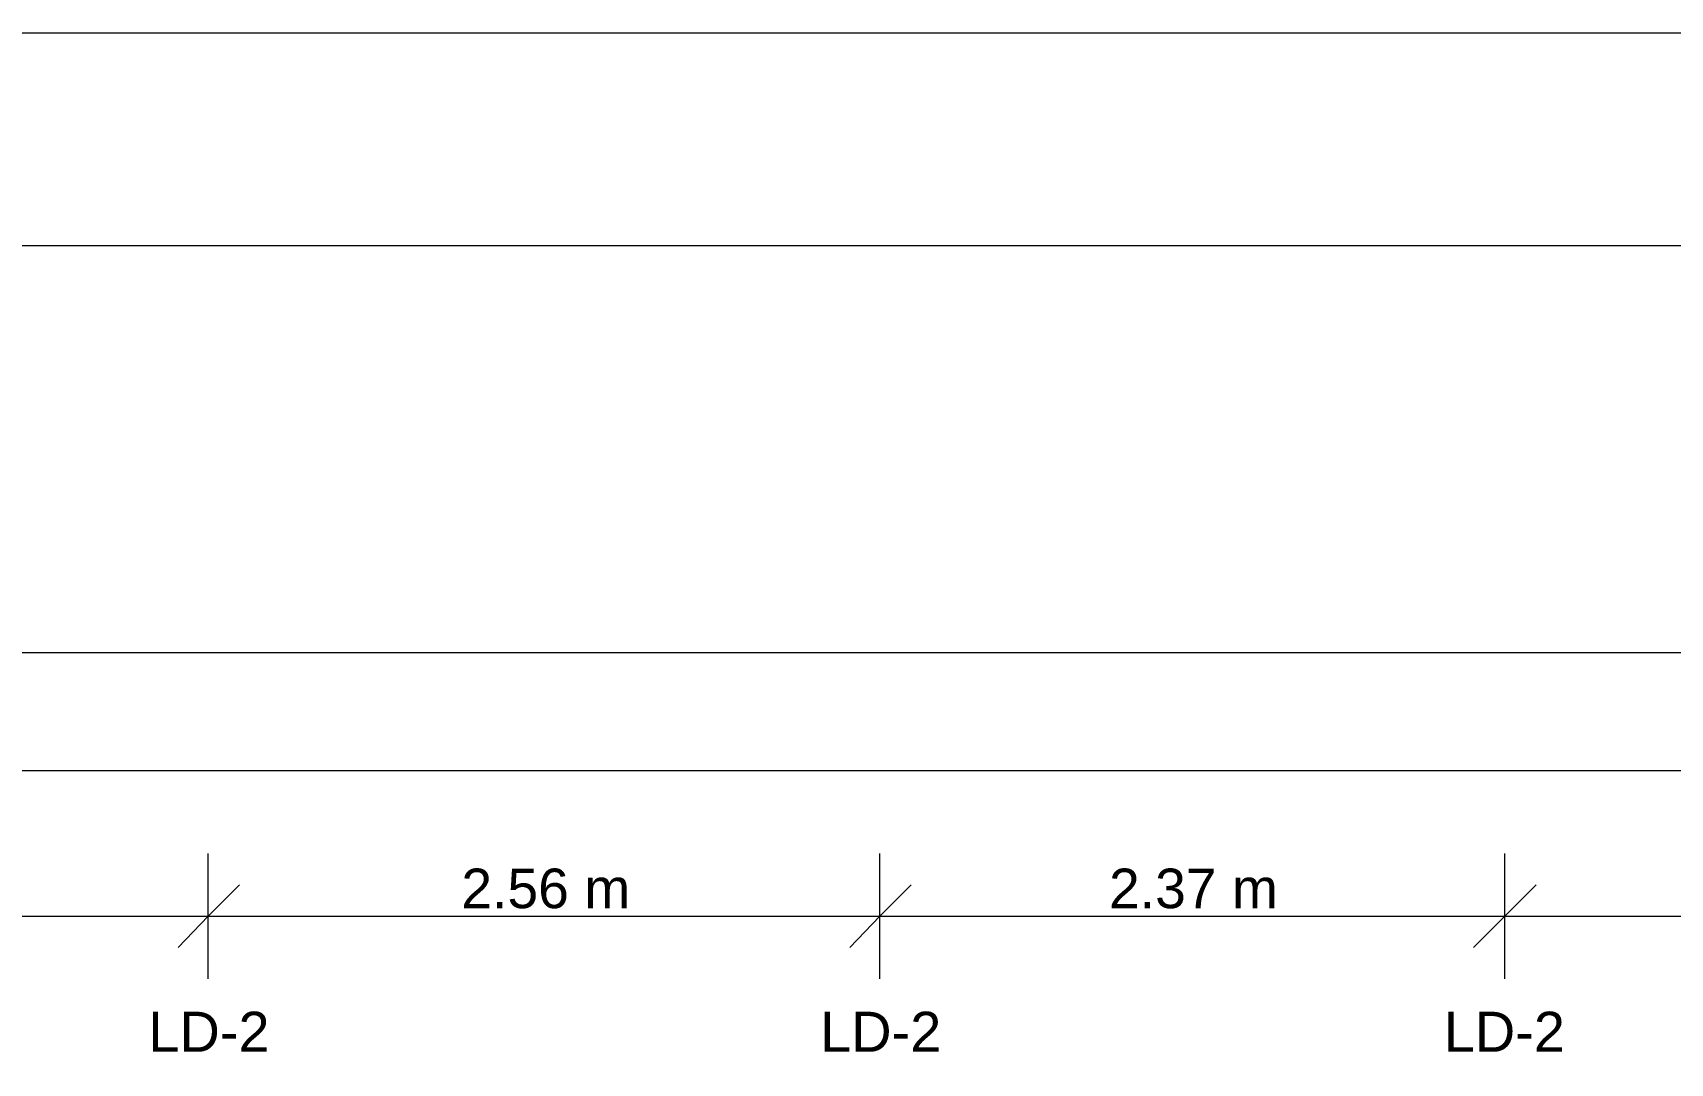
# Model space of a CAD drawing. Header units: metres. Extents: x 39 to 278, y -7 to 151.
# Drawn here: x 76.39 to 82.62, y 49.33 to 53.26 of the extents above; entities that cross this region are included whole.
import ezdxf

# ---------------------------------------------------------------- set-up
doc = ezdxf.new("R2010")
doc.units = ezdxf.units.M
doc.layers.add('HVAC - Ductos', color=5, linetype='Continuous', lineweight=50)
doc.layers.add('PDF_Text', color=7, linetype='Continuous')
doc.layers.add('pie de plano', color=7, linetype='Continuous')
doc.styles.add('PDF Helvetica', font='')
doc.styles.get('PDF Helvetica').set_extended_font_data('Helvetica')

msp = doc.modelspace()

# ---------------------------------------------------------------- linework, layer by layer
at = {"layer": 'HVAC - Ductos', "color": 252, "lineweight": 0, "true_color": 0x939598}
for points in [[(46.0312, 50.8973), (104.7077, 50.8973)], [(46.0312, 50.4481), (55.4684, 50.4481), (64.6672, 50.4481), (73.8707, 50.4481), (95.2704, 50.4481), (104.7077, 50.4481)], [(77.0561, 49.6552), (77.0561, 49.8935), (77.0561, 50.1318)], [(79.6136, 49.6552), (79.6136, 49.8935), (79.6136, 50.1318)], [(81.9924, 49.6552), (81.9924, 49.8935), (81.9924, 50.1318)], [(77.1753, 50.0127), (77.0561, 49.8935), (76.9415, 49.7743)], [(79.7328, 50.0127), (79.6136, 49.8935), (79.499, 49.7743)], [(82.1116, 50.0127), (81.9924, 49.8935), (81.8732, 49.7743)], [(46.0312, 49.8935), (47.2229, 49.8935), (49.6291, 49.8935), (52.0079, 49.8935), (54.1759, 49.8935), (55.4684, 49.8935), (56.7838, 49.8935), (58.9151, 49.8935), (61.1747, 49.8935), (63.3747, 49.8935), (64.6672, 49.8935), (66.1018, 49.8935), (68.0131, 49.8935), (70.3139, 49.8935), (72.4544, 49.8935), (74.9936, 49.8935), (77.0561, 49.8935), (79.6136, 49.8935), (81.9924, 49.8935), (84.3987, 49.8935), (86.0533, 49.8935), (87.3733, 49.8935), (89.5825, 49.8935)]]:
    msp.add_lwpolyline(points, dxfattribs=at)
at = {"layer": 'pie de plano', "lineweight": 0}
msp.add_lwpolyline([(129.2474, 53.2561), (129.2474, -6.7449), (39.2432, -6.7449), (39.2432, 53.2561)], close=True, dxfattribs=at)
msp.add_lwpolyline([(128.7703, 52.4449), (40.3432, 52.4449), (40.3432, -6.0804), (128.7703, -6.0804)], dxfattribs=at)

# ---------------------------------------------------------------- texts
at = {"layer": 'PDF_Text', "color": 252, "lineweight": 0, "true_color": 0x939598, "char_height": 0.15059, "attachment_point": 4, "style": 'PDF Helvetica'}
for s, insert in [('2.56 m', (78.02, 49.9982)), ('2.37 m', (80.4859, 49.9982))]:
    msp.add_mtext(s, dxfattribs=dict(at, insert=insert))
at = {"layer": 'PDF_Text', "lineweight": 0, "char_height": 0.15247, "attachment_point": 4, "style": 'PDF Helvetica'}
for insert in [(76.8282, 49.4535), (79.3858, 49.4535), (81.7601, 49.4535)]:
    msp.add_mtext('LD-2', dxfattribs=dict(at, insert=insert))

doc.saveas('drawing.dxf')
